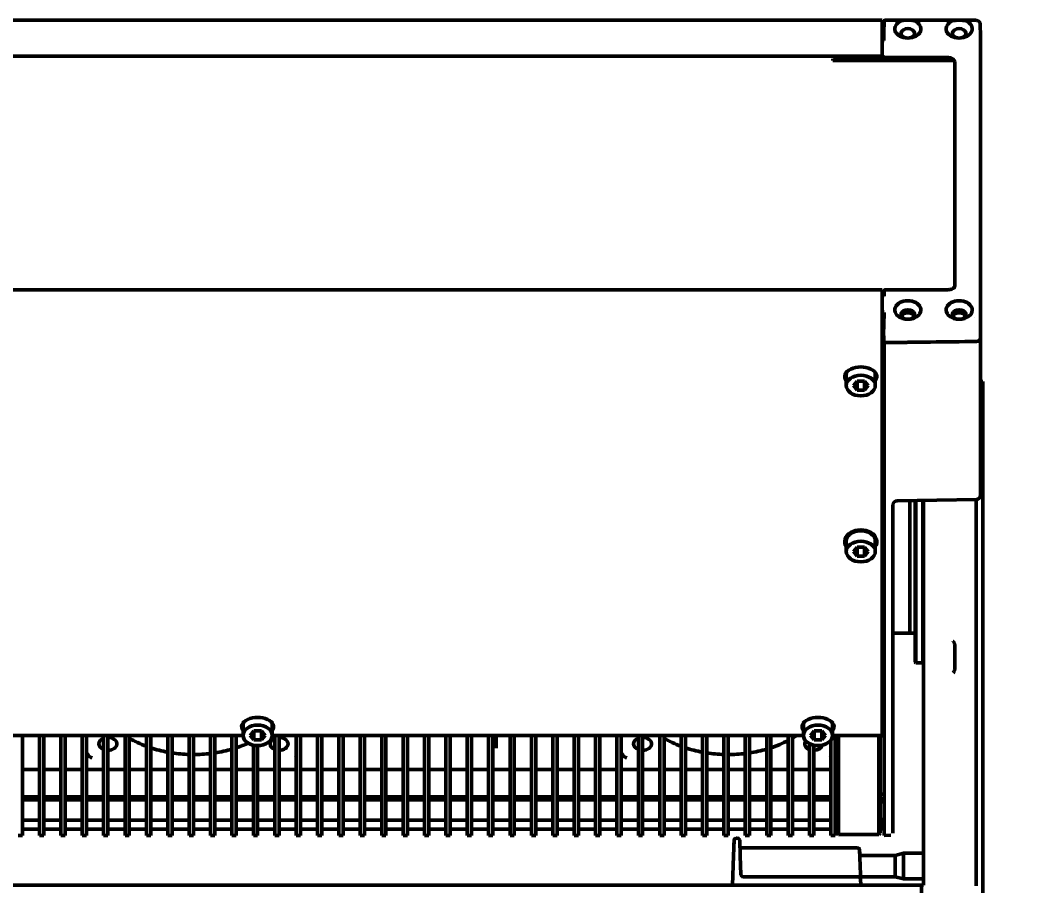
# Model space of a CAD drawing. Header units: millimetres. Extents: x 100 to 5488, y 100 to 4218.
# Drawn here: x 4652.8 to 4889.3, y 2746.3 to 2948.8 of the extents above; entities that cross this region are included whole.
import ezdxf

# ---------------------------------------------------------------- set-up
doc = ezdxf.new("R2010")
doc.units = ezdxf.units.MM
doc.header["$LTSCALE"] = 20
doc.layers.add('Dimension (ANSI)', color=7, linetype='Continuous', lineweight=25)
doc.layers.add('Visible (ANSI)', color=7, linetype='Continuous', lineweight=50)
doc.styles.add('My Text', font='tahoma.ttf')
doc.dimstyles.new('My Dimension - mm [in] (ANSI)', dxfattribs={"dimscale": 20, "dimtxt": 0.7, "dimasz": 2.5, "dimexe": 3.175, "dimexo": 1.6002, "dimgap": 0.8, "dimtad": 0, "dimtoh": 1, "dimrnd": 1e-08, "dimzin": 4, "dimdsep": 46, "dimtxsty": 'My Text', "dimcen": 0.09, "dimdle": 10, "dimclrd": 1, "dimclre": 1, "dimclrt": 1, "dimadec": 1, "dimazin": 1, "dimtfac": 4.354286, "dimtofl": 0, "dimtmove": 0, "dimatfit": 3, "dimfxl": 1, "dimtolj": 1, "dimtzin": 4, "dimlwd": -1, "dimlwe": -1, "dimarcsym": 0})

# ---------------------------------------------------------------- blocks, each defined once
blk = doc.blocks.new('*D19')
at = {"layer": 'Defpoints', "color": 0, "transparency": 16777216}
for p in [(5163.55, 2878.82), (5354.17, 2817.78), (5163.55, 2583.34)]:
    blk.add_point(p, dxfattribs=at)
at = {"layer": 'Dimension (ANSI)', "color": 1, "transparency": 16777216}
for p, q in [((5163.55, 2846.82), (5163.55, 2519.84)), ((5354.17, 2785.77), (5354.17, 2519.84)), ((5163.55, 2583.34), (5066.07, 2583.34)), ((5304.17, 2583.34), (5213.55, 2583.34))]:
    blk.add_line(p, q, dxfattribs=at)
for points in [[(5213.55, 2591.67), (5213.55, 2575.01), (5163.55, 2583.34)], [(5304.17, 2591.67), (5304.17, 2575.01), (5354.17, 2583.34)]]:
    blk.add_solid(points, dxfattribs=at)
at = {"layer": 'Dimension (ANSI)', "color": 1, "transparency": 16777216, "insert": (4958.64, 2592.5), "char_height": 14, "attachment_point": 2, "style": 'My Text'}
blk.add_mtext('\\A1;190.62 mm [7.505 in]', dxfattribs=at)

msp = doc.modelspace()

# ---------------------------------------------------------------- linework, layer by layer
at = {"layer": 'Visible (ANSI)'}
for p, q in [((4854.32, 2948.75), (3902.32, 2948.75)), ((4854.32, 2948.75), (4854.32, 2948.604)), ((4854.32, 2942.149), (4854.32, 2948.604)), ((4854.715, 2945.751), (4854.813, 2948.521)), ((4876.227, 2948.734), (4855.015, 2948.75)), ((4877.223, 2947.897), (4877.223, 2947.897)), ((4877.223, 2947.888), (4877.319, 2944.92)), ((4854.715, 2944.271), (4854.708, 2944)), ((4854.715, 2944.271), (4854.715, 2945.748)), ((4877.32, 2944.907), (4877.32, 2874.337)), ((4877.32, 2944.903), (4877.32, 2874.342)), ((4854.32, 2944), (4854.78, 2944)), ((4854.32, 2942.149), (4854.32, 2941.442)), ((4854.32, 2940.346), (3902.32, 2940.346)), ((4842.82, 2939.757), (4842.82, 2939.392)), ((4842.82, 2939.392), (4843.32, 2939.745)), ((4842.82, 2939.392), (4842.82, 2939.321)), ((4843.32, 2940.099), (4843.32, 2939.745)), ((4843.32, 2939.745), (4849.82, 2939.745)), ((4849.82, 2940.346), (4849.82, 2940.205)), ((4854.861, 2940.205), (4849.82, 2940.205)), ((4849.82, 2940.205), (4849.82, 2939.745)), ((4854.32, 2940.493), (4854.32, 2941.442)), ((4854.32, 2940.493), (4854.32, 2940.346)), ((4869.82, 2939.997), (4854.976, 2939.997)), ((4842.82, 2939.321), (4871.188, 2939.321)), ((4871.276, 2886.455), (4871.276, 2938.967)), ((3902.32, 2885.727), (4854.32, 2885.727)), ((4854.32, 2885.727), (4854.32, 2885.581)), ((4854.32, 2885.581), (4854.32, 2879.126)), ((4854.811, 2885.454), (4854.78, 2884.232)), ((4869.82, 2885.733), (4855.015, 2885.733)), ((4854.783, 2884.343), (4854.32, 2884.343)), ((4854.32, 2880.549), (4854.78, 2880.549)), ((4854.776, 2880.277), (4854.652, 2875.169)), ((4854.776, 2880.277), (4854.776, 2880.372)), ((4854.32, 2879.126), (4854.32, 2878.536)), ((4854.32, 2870.237), (4854.32, 2878.536)), ((4858.939, 2878.534), (4858.939, 2878.534)), ((4858.959, 2879.353), (4858.971, 2879.825)), ((4861.68, 2879.353), (4861.669, 2879.825)), ((4861.701, 2878.533), (4861.701, 2878.533)), ((4870.939, 2878.529), (4870.939, 2878.529)), ((4870.959, 2879.353), (4870.971, 2879.825)), ((4873.68, 2879.353), (4873.669, 2879.825)), ((4873.701, 2878.528), (4873.701, 2878.528)), ((4875.82, 2879.142), (4875.82, 2879.142)), ((4854.32, 2876.604), (4854.687, 2876.604)), ((4854.652, 2875.169), (4854.652, 2872.429)), ((4854.652, 2872.429), (4854.715, 2874.974)), ((4854.715, 2873.497), (4854.715, 2874.974)), ((4876.337, 2873.599), (4854.82, 2873.322)), ((4854.82, 2873.368), (4854.82, 2873.322)), ((4854.82, 2873.322), (4854.82, 2870.212)), ((4877.32, 2870.864), (4877.32, 2874.337)), ((4854.652, 2872.429), (4854.82, 2872.429)), ((4877.32, 2870.864), (4877.32, 2870.34)), ((4854.32, 2870.237), (4854.32, 2869.279)), ((4854.32, 2869.858), (4854.82, 2869.858)), ((4854.32, 2869.504), (4854.82, 2869.504)), ((4854.32, 2842.847), (4854.32, 2869.279)), ((4854.82, 2868.797), (4854.32, 2868.797)), ((4854.82, 2869.255), (4854.82, 2870.212)), ((4854.82, 2869.255), (4854.82, 2842.599)), ((4877.32, 2843.685), (4877.32, 2870.34)), ((4845.92, 2863.307), (4845.92, 2865.782)), ((4848.454, 2864.368), (4847.588, 2863.307)), ((4848.454, 2864.368), (4850.186, 2864.368)), ((4848.454, 2864.368), (4848.454, 2862.246)), ((4851.052, 2863.307), (4850.186, 2864.368)), ((4850.186, 2864.368), (4850.186, 2862.246)), ((4852.72, 2863.307), (4852.72, 2865.782)), ((4877.32, 2864.233), (4877.82, 2864.233)), ((4877.82, 2864.233), (4877.82, 2849.023)), ((4847.588, 2863.307), (4848.454, 2862.246)), ((4850.186, 2862.246), (4848.454, 2862.246)), ((4850.186, 2862.246), (4851.052, 2863.307)), ((4877.82, 2846.614), (4877.82, 2849.023)), ((4877.82, 2846.614), (4877.82, 2824.055)), ((4854.32, 2842.426), (4854.32, 2842.847)), ((4854.32, 2788.541), (4854.32, 2842.426)), ((4854.82, 2842.599), (4854.82, 2842.204)), ((4877.32, 2843.107), (4877.32, 2843.685)), ((4877.32, 2838.262), (4877.32, 2843.107)), ((4854.32, 2841.786), (4854.82, 2841.78)), ((4854.82, 2842.204), (4854.82, 2788.487)), ((4877.32, 2838.262), (4877.32, 2837.692)), ((4856.82, 2788.832), (4856.82, 2835.368)), ((4876.337, 2836.692), (4857.802, 2836.368)), ((4860.82, 2836.421), (4860.82, 2805.376)), ((4862.02, 2832.296), (4862.02, 2836.442)), ((4862.22, 2798.433), (4862.22, 2836.445)), ((4863.82, 2836.473), (4863.82, 2798.433)), ((4864.02, 2824.011), (4864.02, 2836.477)), ((4876.32, 2824.055), (4876.32, 2836.691)), ((4862.02, 2832.296), (4862.02, 2830.57)), ((4862.02, 2798.645), (4862.02, 2830.57)), ((4845.92, 2824.487), (4845.92, 2826.962)), ((4852.72, 2824.487), (4852.72, 2826.962)), ((4848.454, 2825.547), (4847.588, 2824.487)), ((4847.588, 2824.487), (4848.454, 2823.426)), ((4848.454, 2825.547), (4850.186, 2825.547)), ((4848.454, 2825.547), (4848.454, 2823.426)), ((4851.052, 2824.487), (4850.186, 2825.547)), ((4850.186, 2825.547), (4850.186, 2823.426)), ((4850.186, 2823.426), (4851.052, 2824.487)), ((4864.02, 2824.011), (4864.02, 2803.6)), ((4876.32, 2824.055), (4876.32, 2792.555)), ((4877.82, 2792.555), (4877.82, 2824.055)), ((4850.186, 2823.426), (4848.454, 2823.426)), ((4856.82, 2805.376), (4860.82, 2805.376)), ((4862.02, 2805.433), (4860.82, 2805.433)), ((4864.02, 2803.6), (4864.02, 2802.846)), ((4864.02, 2802.846), (4864.02, 2802.349)), ((4864.02, 2801.594), (4864.02, 2802.349)), ((4871.303, 2797.125), (4871.303, 2802.511)), ((4864.02, 2801.594), (4864.02, 2797.536)), ((4862.02, 2798.645), (4862.02, 2798.645)), ((4862.02, 2798.645), (4862.07, 2798.583)), ((4862.07, 2798.583), (4862.22, 2798.433)), ((4863.82, 2798.433), (4862.22, 2798.433)), ((4864.02, 2798.633), (4863.82, 2798.433)), ((4864.02, 2796.913), (4864.02, 2797.536)), ((4854.82, 2795.306), (4854.32, 2795.312)), ((4864.02, 2796.913), (4864.02, 2796.602)), ((4864.02, 2796.602), (4864.02, 2795.979)), ((4864.02, 2795.979), (4864.02, 2792.539)), ((4854.32, 2794.555), (4854.82, 2794.549)), ((4854.82, 2793.805), (4854.32, 2793.805)), ((4854.32, 2793.384), (4854.82, 2793.384)), ((4864.02, 2792.539), (4864.02, 2785.271)), ((4876.32, 2792.555), (4876.32, 2785.299)), ((4877.82, 2785.299), (4877.82, 2792.555)), ((4854.32, 2788.541), (4854.32, 2786.88)), ((4854.82, 2786.851), (4854.82, 2788.487)), ((4856.82, 2788.832), (4856.82, 2787.282)), ((4854.32, 2781.484), (4854.32, 2786.88)), ((4854.82, 2786.737), (4854.32, 2786.737)), ((4854.82, 2786.851), (4854.82, 2759.326)), ((4856.82, 2759.758), (4856.82, 2787.282)), ((4704.92, 2781.495), (4704.92, 2783.97)), ((4711.72, 2781.495), (4711.72, 2783.97)), ((4835.92, 2781.495), (4835.92, 2783.97)), ((4842.72, 2781.495), (4842.72, 2783.97)), ((4854.82, 2785.31), (4854.32, 2785.31)), ((4864.02, 2785.271), (4864.02, 2746.479)), ((4876.32, 2785.299), (4876.32, 2746.503)), ((4877.82, 2746.503), (4877.82, 2785.299)), ((4546.72, 2781.484), (4704.92, 2781.484)), ((4653.32, 2781.484), (4653.32, 2781.217)), ((4653.32, 2759.38), (4653.32, 2781.217)), ((4657.32, 2781.217), (4657.32, 2781.484)), ((4657.32, 2781.217), (4657.32, 2759.38)), ((4658.32, 2781.484), (4658.32, 2781.217)), ((4658.32, 2759.38), (4658.32, 2781.217)), ((4662.32, 2781.217), (4662.32, 2781.484)), ((4662.32, 2781.217), (4662.32, 2759.38)), ((4663.32, 2781.484), (4663.32, 2781.217)), ((4663.32, 2759.38), (4663.32, 2781.217)), ((4667.32, 2781.217), (4667.32, 2781.484)), ((4667.32, 2781.217), (4667.32, 2759.38)), ((4668.32, 2781.484), (4668.32, 2781.217)), ((4668.32, 2759.38), (4668.32, 2781.217)), ((4672.32, 2781.217), (4672.32, 2781.484)), ((4672.32, 2781.217), (4672.32, 2759.38)), ((4673.32, 2781.484), (4673.32, 2781.217)), ((4673.32, 2759.38), (4673.32, 2781.217)), ((4677.32, 2781.217), (4677.32, 2781.484)), ((4677.32, 2781.217), (4677.32, 2759.38)), ((4678.32, 2781.484), (4678.32, 2781.217)), ((4678.32, 2759.38), (4678.32, 2781.217)), ((4682.32, 2781.217), (4682.32, 2781.484)), ((4682.32, 2781.217), (4682.32, 2759.38)), ((4683.32, 2781.484), (4683.32, 2781.217)), ((4683.32, 2759.38), (4683.32, 2781.217)), ((4687.32, 2781.217), (4687.32, 2781.484)), ((4687.32, 2781.217), (4687.32, 2759.38)), ((4688.32, 2781.484), (4688.32, 2781.217)), ((4688.32, 2759.38), (4688.32, 2781.217)), ((4692.32, 2781.217), (4692.32, 2781.484)), ((4692.32, 2781.217), (4692.32, 2759.38)), ((4693.32, 2781.484), (4693.32, 2781.217)), ((4693.32, 2759.38), (4693.32, 2781.217)), ((4697.32, 2781.217), (4697.32, 2781.484)), ((4697.32, 2781.217), (4697.32, 2759.38)), ((4698.32, 2781.484), (4698.32, 2781.217)), ((4698.32, 2759.38), (4698.32, 2781.217)), ((4702.32, 2781.217), (4702.32, 2781.484)), ((4702.32, 2781.217), (4702.32, 2759.38)), ((4703.32, 2781.484), (4703.32, 2781.217)), ((4703.32, 2759.38), (4703.32, 2781.217)), ((4707.454, 2782.555), (4706.588, 2781.495)), ((4706.588, 2781.495), (4707.454, 2780.434)), ((4707.454, 2782.555), (4709.186, 2782.555)), ((4707.454, 2782.555), (4707.454, 2780.434)), ((4710.052, 2781.495), (4709.186, 2782.555)), ((4709.186, 2782.555), (4709.186, 2780.434)), ((4709.186, 2780.434), (4710.052, 2781.495)), ((4711.72, 2781.484), (4835.92, 2781.484)), ((4712.32, 2781.217), (4712.32, 2781.484)), ((4712.32, 2781.217), (4712.32, 2759.38)), ((4713.32, 2781.484), (4713.32, 2781.217)), ((4713.32, 2759.38), (4713.32, 2781.217)), ((4717.32, 2781.217), (4717.32, 2781.484)), ((4717.32, 2781.217), (4717.32, 2759.38)), ((4718.32, 2781.484), (4718.32, 2781.217)), ((4718.32, 2759.38), (4718.32, 2781.217)), ((4722.32, 2781.217), (4722.32, 2781.484)), ((4722.32, 2781.217), (4722.32, 2759.38)), ((4723.32, 2781.484), (4723.32, 2781.217)), ((4723.32, 2759.38), (4723.32, 2781.217)), ((4727.32, 2781.217), (4727.32, 2781.484)), ((4727.32, 2781.217), (4727.32, 2759.38)), ((4728.32, 2781.484), (4728.32, 2781.217)), ((4728.32, 2759.38), (4728.32, 2781.217)), ((4732.32, 2781.217), (4732.32, 2781.484)), ((4732.32, 2781.217), (4732.32, 2759.38)), ((4733.32, 2781.484), (4733.32, 2781.217)), ((4733.32, 2759.38), (4733.32, 2781.217)), ((4737.32, 2781.217), (4737.32, 2781.484)), ((4737.32, 2781.217), (4737.32, 2759.38)), ((4738.32, 2781.484), (4738.32, 2781.217)), ((4738.32, 2759.38), (4738.32, 2781.217)), ((4742.32, 2781.217), (4742.32, 2781.484)), ((4742.32, 2781.217), (4742.32, 2759.38)), ((4743.32, 2781.484), (4743.32, 2781.217)), ((4743.32, 2759.38), (4743.32, 2781.217)), ((4747.32, 2781.217), (4747.32, 2781.484)), ((4747.32, 2781.217), (4747.32, 2759.38)), ((4748.32, 2781.484), (4748.32, 2781.217)), ((4748.32, 2759.38), (4748.32, 2781.217)), ((4752.32, 2781.217), (4752.32, 2781.484)), ((4752.32, 2781.217), (4752.32, 2759.38)), ((4753.32, 2781.484), (4753.32, 2781.217)), ((4753.32, 2759.38), (4753.32, 2781.217)), ((4757.32, 2781.217), (4757.32, 2781.484)), ((4757.32, 2781.217), (4757.32, 2759.38)), ((4758.32, 2781.484), (4758.32, 2781.217)), ((4758.32, 2759.38), (4758.32, 2781.217)), ((4762.32, 2781.217), (4762.32, 2781.484)), ((4762.32, 2781.217), (4762.32, 2759.38)), ((4763.32, 2781.484), (4763.32, 2781.217)), ((4763.32, 2759.38), (4763.32, 2781.217)), ((4764.07, 2781.484), (4764.07, 2778.493)), ((4767.32, 2781.217), (4767.32, 2781.484)), ((4767.32, 2781.217), (4767.32, 2759.38)), ((4768.32, 2781.484), (4768.32, 2781.217)), ((4768.32, 2759.38), (4768.32, 2781.217)), ((4772.32, 2781.217), (4772.32, 2781.484)), ((4772.32, 2781.217), (4772.32, 2759.38)), ((4773.32, 2781.484), (4773.32, 2781.217)), ((4773.32, 2759.38), (4773.32, 2781.217)), ((4777.32, 2781.217), (4777.32, 2781.484)), ((4777.32, 2781.217), (4777.32, 2759.38)), ((4778.32, 2781.484), (4778.32, 2781.217)), ((4778.32, 2759.38), (4778.32, 2781.217)), ((4782.32, 2781.217), (4782.32, 2781.484)), ((4782.32, 2781.217), (4782.32, 2759.38)), ((4783.32, 2781.484), (4783.32, 2781.217)), ((4783.32, 2759.38), (4783.32, 2781.217)), ((4787.32, 2781.217), (4787.32, 2781.484)), ((4787.32, 2781.217), (4787.32, 2759.38)), ((4788.32, 2781.484), (4788.32, 2781.217)), ((4788.32, 2759.38), (4788.32, 2781.217)), ((4792.32, 2781.217), (4792.32, 2781.484)), ((4792.32, 2781.217), (4792.32, 2759.38)), ((4793.32, 2781.484), (4793.32, 2781.217)), ((4793.32, 2759.38), (4793.32, 2781.217)), ((4797.32, 2781.217), (4797.32, 2781.484)), ((4797.32, 2781.217), (4797.32, 2759.38)), ((4798.32, 2781.484), (4798.32, 2781.217)), ((4798.32, 2759.38), (4798.32, 2781.217)), ((4802.32, 2781.217), (4802.32, 2781.484)), ((4802.32, 2781.217), (4802.32, 2759.38)), ((4803.32, 2781.484), (4803.32, 2781.217)), ((4803.32, 2759.38), (4803.32, 2781.217)), ((4807.32, 2781.217), (4807.32, 2781.484)), ((4807.32, 2781.217), (4807.32, 2759.38)), ((4808.32, 2781.484), (4808.32, 2781.217)), ((4808.32, 2759.38), (4808.32, 2781.217)), ((4812.32, 2781.217), (4812.32, 2781.484)), ((4812.32, 2781.217), (4812.32, 2759.38)), ((4813.32, 2781.484), (4813.32, 2781.217)), ((4813.32, 2759.38), (4813.32, 2781.217)), ((4817.32, 2781.217), (4817.32, 2781.484)), ((4817.32, 2781.217), (4817.32, 2759.38)), ((4818.32, 2781.484), (4818.32, 2781.217)), ((4818.32, 2759.38), (4818.32, 2781.217)), ((4822.32, 2781.217), (4822.32, 2781.484)), ((4822.32, 2781.217), (4822.32, 2759.38)), ((4823.32, 2781.484), (4823.32, 2781.217)), ((4823.32, 2759.38), (4823.32, 2781.217)), ((4827.32, 2781.217), (4827.32, 2781.484)), ((4827.32, 2781.217), (4827.32, 2759.38)), ((4828.32, 2781.484), (4828.32, 2781.217)), ((4828.32, 2759.38), (4828.32, 2781.217)), ((4832.32, 2781.217), (4832.32, 2781.484)), ((4832.32, 2781.217), (4832.32, 2759.38)), ((4833.32, 2781.484), (4833.32, 2781.217)), ((4833.32, 2759.38), (4833.32, 2781.217)), ((4838.454, 2782.555), (4837.588, 2781.495)), ((4837.588, 2781.495), (4838.454, 2780.434)), ((4838.454, 2782.555), (4840.186, 2782.555)), ((4838.454, 2782.555), (4838.454, 2780.434)), ((4841.052, 2781.495), (4840.186, 2782.555)), ((4840.186, 2782.555), (4840.186, 2780.434)), ((4840.186, 2780.434), (4841.052, 2781.495)), ((4842.72, 2781.484), (4854.32, 2781.484)), ((4843.32, 2781.484), (4843.32, 2781.217)), ((4843.32, 2759.38), (4843.32, 2781.217)), ((4843.82, 2781.484), (4843.82, 2772.859)), ((4844.12, 2781.484), (4844.12, 2772.647)), ((4853.52, 2772.647), (4853.52, 2781.484)), ((4853.82, 2772.859), (4853.82, 2781.484)), ((4854.32, 2781.409), (4854.32, 2781.484)), ((4854.82, 2781.409), (4854.32, 2781.409)), ((4707.32, 2779.197), (4707.32, 2759.38)), ((4709.186, 2780.434), (4707.454, 2780.434)), ((4708.32, 2759.38), (4708.32, 2779.091)), ((4837.32, 2779.55), (4837.32, 2759.38)), ((4838.32, 2759.38), (4838.32, 2779.197)), ((4840.186, 2780.434), (4838.454, 2780.434)), ((4842.32, 2780.363), (4842.32, 2759.38)), ((4657.32, 2773.504), (4653.32, 2773.504)), ((4662.32, 2773.504), (4658.32, 2773.504)), ((4667.32, 2773.504), (4663.32, 2773.504)), ((4672.32, 2773.504), (4668.32, 2773.504)), ((4677.32, 2773.504), (4673.32, 2773.504)), ((4682.32, 2773.504), (4678.32, 2773.504)), ((4687.32, 2773.504), (4683.32, 2773.504)), ((4692.32, 2773.504), (4688.32, 2773.504)), ((4697.32, 2773.504), (4693.32, 2773.504)), ((4702.32, 2773.504), (4698.32, 2773.504)), ((4707.32, 2773.504), (4703.32, 2773.504)), ((4712.32, 2773.504), (4708.32, 2773.504)), ((4717.32, 2773.504), (4713.32, 2773.504)), ((4722.32, 2773.504), (4718.32, 2773.504)), ((4727.32, 2773.504), (4723.32, 2773.504)), ((4732.32, 2773.504), (4728.32, 2773.504)), ((4737.32, 2773.504), (4733.32, 2773.504)), ((4742.32, 2773.504), (4738.32, 2773.504)), ((4747.32, 2773.504), (4743.32, 2773.504)), ((4752.32, 2773.504), (4748.32, 2773.504)), ((4757.32, 2773.504), (4753.32, 2773.504)), ((4762.32, 2773.504), (4758.32, 2773.504)), ((4767.32, 2773.504), (4763.32, 2773.504)), ((4772.32, 2773.504), (4768.32, 2773.504)), ((4777.32, 2773.504), (4773.32, 2773.504)), ((4782.32, 2773.504), (4778.32, 2773.504)), ((4787.32, 2773.504), (4783.32, 2773.504)), ((4792.32, 2773.504), (4788.32, 2773.504)), ((4797.32, 2773.504), (4793.32, 2773.504)), ((4802.32, 2773.504), (4798.32, 2773.504)), ((4807.32, 2773.504), (4803.32, 2773.504)), ((4812.32, 2773.504), (4808.32, 2773.504)), ((4817.32, 2773.504), (4813.32, 2773.504)), ((4822.32, 2773.504), (4818.32, 2773.504)), ((4827.32, 2773.504), (4823.32, 2773.504)), ((4832.32, 2773.504), (4828.32, 2773.504)), ((4837.32, 2773.504), (4833.32, 2773.504)), ((4842.32, 2773.504), (4838.32, 2773.504)), ((4843.82, 2772.332), (4843.82, 2772.859)), ((4843.82, 2772.332), (4843.82, 2759.815)), ((4844.12, 2772.087), (4844.12, 2772.647)), ((4844.12, 2772.087), (4844.12, 2759.569)), ((4853.52, 2772.647), (4853.52, 2772.087)), ((4853.52, 2759.569), (4853.52, 2772.087)), ((4853.82, 2772.859), (4853.82, 2772.332)), ((4853.82, 2759.815), (4853.82, 2772.332)), ((4653.32, 2767.14), (4657.32, 2767.14)), ((4658.32, 2767.14), (4662.32, 2767.14)), ((4663.32, 2767.14), (4667.32, 2767.14)), ((4668.32, 2767.14), (4672.32, 2767.14)), ((4673.32, 2767.14), (4677.32, 2767.14)), ((4678.32, 2767.14), (4682.32, 2767.14)), ((4683.32, 2767.14), (4687.32, 2767.14)), ((4688.32, 2767.14), (4692.32, 2767.14)), ((4693.32, 2767.14), (4697.32, 2767.14)), ((4698.32, 2767.14), (4702.32, 2767.14)), ((4703.32, 2767.14), (4707.32, 2767.14)), ((4708.32, 2767.14), (4712.32, 2767.14)), ((4713.32, 2767.14), (4717.32, 2767.14)), ((4718.32, 2767.14), (4722.32, 2767.14)), ((4723.32, 2767.14), (4727.32, 2767.14)), ((4728.32, 2767.14), (4732.32, 2767.14)), ((4733.32, 2767.14), (4737.32, 2767.14)), ((4738.32, 2767.14), (4742.32, 2767.14)), ((4743.32, 2767.14), (4747.32, 2767.14)), ((4748.32, 2767.14), (4752.32, 2767.14)), ((4753.32, 2767.14), (4757.32, 2767.14)), ((4758.32, 2767.14), (4762.32, 2767.14)), ((4763.32, 2767.14), (4767.32, 2767.14)), ((4768.32, 2767.14), (4772.32, 2767.14)), ((4773.32, 2767.14), (4777.32, 2767.14)), ((4778.32, 2767.14), (4782.32, 2767.14)), ((4783.32, 2767.14), (4787.32, 2767.14)), ((4788.32, 2767.14), (4792.32, 2767.14)), ((4793.32, 2767.14), (4797.32, 2767.14)), ((4798.32, 2767.14), (4802.32, 2767.14)), ((4803.32, 2767.14), (4807.32, 2767.14)), ((4808.32, 2767.14), (4812.32, 2767.14)), ((4813.32, 2767.14), (4817.32, 2767.14)), ((4818.32, 2767.14), (4822.32, 2767.14)), ((4823.32, 2767.14), (4827.32, 2767.14)), ((4828.32, 2767.14), (4832.32, 2767.14)), ((4833.32, 2767.14), (4837.32, 2767.14)), ((4838.32, 2767.14), (4842.32, 2767.14)), ((4854.82, 2767.75), (4853.82, 2767.75)), ((4653.32, 2766.433), (4657.32, 2766.433)), ((4658.32, 2766.433), (4662.32, 2766.433)), ((4663.32, 2766.433), (4667.32, 2766.433)), ((4668.32, 2766.433), (4672.32, 2766.433)), ((4673.32, 2766.433), (4677.32, 2766.433)), ((4678.32, 2766.433), (4682.32, 2766.433)), ((4683.32, 2766.433), (4687.32, 2766.433)), ((4688.32, 2766.433), (4692.32, 2766.433)), ((4693.32, 2766.433), (4697.32, 2766.433)), ((4698.32, 2766.433), (4702.32, 2766.433)), ((4703.32, 2766.433), (4707.32, 2766.433)), ((4708.32, 2766.433), (4712.32, 2766.433)), ((4713.32, 2766.433), (4717.32, 2766.433)), ((4718.32, 2766.433), (4722.32, 2766.433)), ((4723.32, 2766.433), (4727.32, 2766.433)), ((4728.32, 2766.433), (4732.32, 2766.433)), ((4733.32, 2766.433), (4737.32, 2766.433)), ((4738.32, 2766.433), (4742.32, 2766.433)), ((4743.32, 2766.433), (4747.32, 2766.433)), ((4748.32, 2766.433), (4752.32, 2766.433)), ((4753.32, 2766.433), (4757.32, 2766.433)), ((4758.32, 2766.433), (4762.32, 2766.433)), ((4763.32, 2766.433), (4767.32, 2766.433)), ((4768.32, 2766.433), (4772.32, 2766.433)), ((4773.32, 2766.433), (4777.32, 2766.433)), ((4778.32, 2766.433), (4782.32, 2766.433)), ((4783.32, 2766.433), (4787.32, 2766.433)), ((4788.32, 2766.433), (4792.32, 2766.433)), ((4793.32, 2766.433), (4797.32, 2766.433)), ((4798.32, 2766.433), (4802.32, 2766.433)), ((4803.32, 2766.433), (4807.32, 2766.433)), ((4808.32, 2766.433), (4812.32, 2766.433)), ((4813.32, 2766.433), (4817.32, 2766.433)), ((4818.32, 2766.433), (4822.32, 2766.433)), ((4823.32, 2766.433), (4827.32, 2766.433)), ((4828.32, 2766.433), (4832.32, 2766.433)), ((4833.32, 2766.433), (4837.32, 2766.433)), ((4838.32, 2766.433), (4842.32, 2766.433)), ((4853.82, 2766.674), (4854.82, 2766.674)), ((4853.82, 2765.982), (4854.82, 2765.982)), ((4854.32, 2765.982), (4854.32, 2766.674)), ((4657.32, 2761.636), (4653.32, 2761.636)), ((4662.32, 2761.636), (4658.32, 2761.636)), ((4667.32, 2761.636), (4663.32, 2761.636)), ((4672.32, 2761.636), (4668.32, 2761.636)), ((4677.32, 2761.636), (4673.32, 2761.636)), ((4682.32, 2761.636), (4678.32, 2761.636)), ((4687.32, 2761.636), (4683.32, 2761.636)), ((4692.32, 2761.636), (4688.32, 2761.636)), ((4697.32, 2761.636), (4693.32, 2761.636)), ((4702.32, 2761.636), (4698.32, 2761.636)), ((4707.32, 2761.636), (4703.32, 2761.636)), ((4712.32, 2761.636), (4708.32, 2761.636)), ((4717.32, 2761.636), (4713.32, 2761.636)), ((4722.32, 2761.636), (4718.32, 2761.636)), ((4727.32, 2761.636), (4723.32, 2761.636)), ((4732.32, 2761.636), (4728.32, 2761.636)), ((4737.32, 2761.636), (4733.32, 2761.636)), ((4742.32, 2761.636), (4738.32, 2761.636)), ((4747.32, 2761.636), (4743.32, 2761.636)), ((4752.32, 2761.636), (4748.32, 2761.636)), ((4757.32, 2761.636), (4753.32, 2761.636)), ((4762.32, 2761.636), (4758.32, 2761.636)), ((4767.32, 2761.636), (4763.32, 2761.636)), ((4772.32, 2761.636), (4768.32, 2761.636)), ((4777.32, 2761.636), (4773.32, 2761.636)), ((4782.32, 2761.636), (4778.32, 2761.636)), ((4787.32, 2761.636), (4783.32, 2761.636)), ((4792.32, 2761.636), (4788.32, 2761.636)), ((4797.32, 2761.636), (4793.32, 2761.636)), ((4802.32, 2761.636), (4798.32, 2761.636)), ((4807.32, 2761.636), (4803.32, 2761.636)), ((4812.32, 2761.636), (4808.32, 2761.636)), ((4817.32, 2761.636), (4813.32, 2761.636)), ((4822.32, 2761.636), (4818.32, 2761.636)), ((4827.32, 2761.636), (4823.32, 2761.636)), ((4832.32, 2761.636), (4828.32, 2761.636)), ((4837.32, 2761.636), (4833.32, 2761.636)), ((4842.32, 2761.636), (4838.32, 2761.636)), ((4843.82, 2761.636), (4843.32, 2761.636)), ((4843.82, 2758.603), (4843.82, 2759.815)), ((4853.82, 2761.855), (4854.82, 2761.855)), ((4854.02, 2761.636), (4853.82, 2761.636)), ((4853.82, 2759.815), (4853.82, 2758.603)), ((4854.32, 2761.799), (4854.32, 2761.855)), ((4854.32, 2761.799), (4854.32, 2760.751)), ((4854.32, 2760.751), (4854.32, 2759.703)), ((4856.82, 2759.758), (4856.82, 2758.636)), ((4652.32, 2758.114), (4653.32, 2758.114)), ((4653.32, 2759.539), (4657.32, 2759.539)), ((4653.32, 2759.38), (4653.32, 2758.114)), ((4657.32, 2758.114), (4657.32, 2759.38)), ((4657.32, 2758.114), (4658.32, 2758.114)), ((4658.32, 2759.539), (4662.32, 2759.539)), ((4658.32, 2759.38), (4658.32, 2758.114)), ((4662.32, 2758.114), (4662.32, 2759.38)), ((4662.32, 2758.114), (4663.32, 2758.114)), ((4663.32, 2759.539), (4667.32, 2759.539)), ((4663.32, 2759.38), (4663.32, 2758.114)), ((4667.32, 2758.114), (4667.32, 2759.38)), ((4667.32, 2758.114), (4668.32, 2758.114)), ((4668.32, 2759.539), (4672.32, 2759.539)), ((4668.32, 2759.38), (4668.32, 2758.114)), ((4672.32, 2758.114), (4672.32, 2759.38)), ((4672.32, 2758.114), (4673.32, 2758.114)), ((4673.32, 2759.539), (4677.32, 2759.539)), ((4673.32, 2759.38), (4673.32, 2758.114)), ((4677.32, 2758.114), (4677.32, 2759.38)), ((4677.32, 2758.114), (4678.32, 2758.114)), ((4678.32, 2759.539), (4682.32, 2759.539)), ((4678.32, 2759.38), (4678.32, 2758.114)), ((4682.32, 2758.114), (4682.32, 2759.38)), ((4682.32, 2758.114), (4683.32, 2758.114)), ((4683.32, 2759.539), (4687.32, 2759.539)), ((4683.32, 2759.38), (4683.32, 2758.114)), ((4687.32, 2758.114), (4687.32, 2759.38)), ((4687.32, 2758.114), (4688.32, 2758.114)), ((4688.32, 2759.539), (4692.32, 2759.539)), ((4688.32, 2759.38), (4688.32, 2758.114)), ((4692.32, 2758.114), (4692.32, 2759.38)), ((4692.32, 2758.114), (4693.32, 2758.114)), ((4693.32, 2759.539), (4697.32, 2759.539)), ((4693.32, 2759.38), (4693.32, 2758.114)), ((4697.32, 2758.114), (4697.32, 2759.38)), ((4697.32, 2758.114), (4698.32, 2758.114)), ((4698.32, 2759.539), (4702.32, 2759.539)), ((4698.32, 2759.38), (4698.32, 2758.114)), ((4702.32, 2758.114), (4702.32, 2759.38)), ((4702.32, 2758.114), (4703.32, 2758.114)), ((4703.32, 2759.539), (4707.32, 2759.539)), ((4703.32, 2759.38), (4703.32, 2758.114)), ((4707.32, 2758.114), (4707.32, 2759.38)), ((4707.32, 2758.114), (4708.32, 2758.114)), ((4708.32, 2759.539), (4712.32, 2759.539)), ((4708.32, 2759.38), (4708.32, 2758.114)), ((4712.32, 2758.114), (4712.32, 2759.38)), ((4712.32, 2758.114), (4713.32, 2758.114)), ((4713.32, 2759.539), (4717.32, 2759.539)), ((4713.32, 2759.38), (4713.32, 2758.114)), ((4717.32, 2758.114), (4717.32, 2759.38)), ((4717.32, 2758.114), (4718.32, 2758.114)), ((4718.32, 2759.539), (4722.32, 2759.539)), ((4718.32, 2759.38), (4718.32, 2758.114)), ((4722.32, 2758.114), (4722.32, 2759.38)), ((4722.32, 2758.114), (4723.32, 2758.114)), ((4723.32, 2759.539), (4727.32, 2759.539)), ((4723.32, 2759.38), (4723.32, 2758.114)), ((4727.32, 2758.114), (4727.32, 2759.38)), ((4727.32, 2758.114), (4728.32, 2758.114)), ((4728.32, 2759.539), (4732.32, 2759.539)), ((4728.32, 2759.38), (4728.32, 2758.114)), ((4732.32, 2758.114), (4732.32, 2759.38)), ((4732.32, 2758.114), (4733.32, 2758.114)), ((4733.32, 2759.539), (4737.32, 2759.539)), ((4733.32, 2759.38), (4733.32, 2758.114)), ((4737.32, 2758.114), (4737.32, 2759.38)), ((4737.32, 2758.114), (4738.32, 2758.114)), ((4738.32, 2759.539), (4742.32, 2759.539)), ((4738.32, 2759.38), (4738.32, 2758.114)), ((4742.32, 2758.114), (4742.32, 2759.38)), ((4742.32, 2758.114), (4743.32, 2758.114)), ((4743.32, 2759.539), (4747.32, 2759.539)), ((4743.32, 2759.38), (4743.32, 2758.114)), ((4747.32, 2758.114), (4747.32, 2759.38)), ((4747.32, 2758.114), (4748.32, 2758.114)), ((4748.32, 2759.539), (4752.32, 2759.539)), ((4748.32, 2759.38), (4748.32, 2758.114)), ((4752.32, 2758.114), (4752.32, 2759.38)), ((4752.32, 2758.114), (4753.32, 2758.114)), ((4753.32, 2759.539), (4757.32, 2759.539)), ((4753.32, 2759.38), (4753.32, 2758.114)), ((4757.32, 2758.114), (4757.32, 2759.38)), ((4757.32, 2758.114), (4758.32, 2758.114)), ((4758.32, 2759.539), (4762.32, 2759.539)), ((4758.32, 2759.38), (4758.32, 2758.114)), ((4762.32, 2758.114), (4762.32, 2759.38)), ((4762.32, 2758.114), (4763.32, 2758.114)), ((4763.32, 2759.539), (4767.32, 2759.539)), ((4763.32, 2759.38), (4763.32, 2758.114)), ((4767.32, 2758.114), (4767.32, 2759.38)), ((4767.32, 2758.114), (4768.32, 2758.114)), ((4768.32, 2759.539), (4772.32, 2759.539)), ((4768.32, 2759.38), (4768.32, 2758.114)), ((4772.32, 2758.114), (4772.32, 2759.38)), ((4772.32, 2758.114), (4773.32, 2758.114)), ((4773.32, 2759.539), (4777.32, 2759.539)), ((4773.32, 2759.38), (4773.32, 2758.114)), ((4777.32, 2758.114), (4777.32, 2759.38)), ((4777.32, 2758.114), (4778.32, 2758.114)), ((4778.32, 2759.539), (4782.32, 2759.539)), ((4778.32, 2759.38), (4778.32, 2758.114)), ((4782.32, 2758.114), (4782.32, 2759.38)), ((4782.32, 2758.114), (4783.32, 2758.114)), ((4783.32, 2759.539), (4787.32, 2759.539)), ((4783.32, 2759.38), (4783.32, 2758.114)), ((4787.32, 2758.114), (4787.32, 2759.38)), ((4787.32, 2758.114), (4788.32, 2758.114)), ((4788.32, 2759.539), (4792.32, 2759.539)), ((4788.32, 2759.38), (4788.32, 2758.114)), ((4792.32, 2758.114), (4792.32, 2759.38)), ((4792.32, 2758.114), (4793.32, 2758.114)), ((4793.32, 2759.539), (4797.32, 2759.539)), ((4793.32, 2759.38), (4793.32, 2758.114)), ((4797.32, 2758.114), (4797.32, 2759.38)), ((4797.32, 2758.114), (4798.32, 2758.114)), ((4798.32, 2759.539), (4802.32, 2759.539)), ((4798.32, 2759.38), (4798.32, 2758.114)), ((4802.32, 2758.114), (4802.32, 2759.38)), ((4802.32, 2758.114), (4803.32, 2758.114)), ((4803.32, 2759.539), (4807.32, 2759.539)), ((4803.32, 2759.38), (4803.32, 2758.114)), ((4807.32, 2758.114), (4807.32, 2759.38)), ((4807.32, 2758.114), (4808.32, 2758.114)), ((4808.32, 2759.539), (4812.32, 2759.539)), ((4808.32, 2759.38), (4808.32, 2758.114)), ((4812.32, 2758.114), (4812.32, 2759.38)), ((4812.32, 2758.114), (4813.32, 2758.114)), ((4813.32, 2759.539), (4817.32, 2759.539)), ((4813.32, 2759.38), (4813.32, 2758.114)), ((4817.32, 2758.114), (4817.32, 2759.38)), ((4817.32, 2758.114), (4818.32, 2758.114)), ((4818.32, 2759.539), (4822.32, 2759.539)), ((4818.32, 2759.38), (4818.32, 2758.114)), ((4820.523, 2757.433), (4820.187, 2757.433)), ((4822.32, 2758.114), (4822.32, 2759.38)), ((4822.32, 2758.114), (4823.32, 2758.114)), ((4823.32, 2759.539), (4827.32, 2759.539)), ((4823.32, 2759.38), (4823.32, 2758.114)), ((4827.32, 2758.114), (4827.32, 2759.38)), ((4827.32, 2758.114), (4828.32, 2758.114)), ((4828.32, 2759.539), (4832.32, 2759.539)), ((4828.32, 2759.38), (4828.32, 2758.114)), ((4832.32, 2758.114), (4832.32, 2759.38)), ((4832.32, 2758.114), (4833.32, 2758.114)), ((4833.32, 2759.539), (4837.32, 2759.539)), ((4833.32, 2759.38), (4833.32, 2758.114)), ((4837.32, 2758.114), (4837.32, 2759.38)), ((4837.32, 2758.114), (4838.32, 2758.114)), ((4838.32, 2759.539), (4842.32, 2759.539)), ((4838.32, 2759.38), (4838.32, 2758.114)), ((4842.32, 2758.114), (4842.32, 2759.38)), ((4842.32, 2758.114), (4843.32, 2758.114)), ((4843.32, 2759.539), (4843.82, 2759.539)), ((4843.32, 2759.38), (4843.32, 2758.114)), ((4843.82, 2758.603), (4844.12, 2758.303)), ((4844.12, 2758.303), (4844.12, 2759.569)), ((4853.52, 2758.303), (4844.12, 2758.303)), ((4853.52, 2759.569), (4853.52, 2758.303)), ((4853.82, 2758.603), (4853.52, 2758.303)), ((4853.82, 2759.539), (4854.02, 2759.539)), ((4854.82, 2758.112), (4854.82, 2759.326)), ((4854.82, 2758.104), (4856.329, 2758.132)), ((4854.82, 2758.112), (4854.82, 2758.104)), ((4819.561, 2753.332), (4819.687, 2756.951)), ((4819.646, 2755.787), (4819.687, 2756.951)), ((4819.646, 2755.787), (4819.646, 2755.787)), ((4819.646, 2755.787), (4819.646, 2755.787)), ((4821.022, 2756.951), (4821.063, 2755.787)), ((4821.022, 2756.951), (4821.149, 2753.332)), ((4821.084, 2755.183), (4821.063, 2755.787)), ((4821.567, 2755.183), (4821.567, 2755.183)), ((4821.567, 2755.183), (4848.531, 2755.183)), ((4821.567, 2755.183), (4821.567, 2755.183)), ((4819.561, 2753.332), (4819.32, 2746.433)), ((4821.101, 2754.701), (4821.101, 2754.701)), ((4821.149, 2753.332), (4821.303, 2748.916)), ((4849.031, 2754.701), (4849.061, 2753.843)), ((4849.031, 2754.701), (4849.157, 2751.082)), ((4849.075, 2753.433), (4857.32, 2753.433)), ((4857.32, 2753.433), (4859.32, 2753.933)), ((4857.32, 2753.433), (4857.32, 2748.433)), ((4859.32, 2747.933), (4859.32, 2753.933)), ((4859.32, 2753.933), (4864.02, 2753.933)), ((4849.233, 2748.916), (4849.157, 2751.082)), ((4821.803, 2748.433), (4846.268, 2748.433)), ((4846.268, 2748.433), (4846.269, 2748.433)), ((4848.767, 2748.433), (4846.269, 2748.433)), ((4849.25, 2748.433), (4857.32, 2748.433)), ((4849.267, 2747.951), (4849.32, 2746.433)), ((4857.32, 2748.433), (4859.32, 2747.933)), ((4859.32, 2747.933), (4864.02, 2747.933)), ((4540.524, 2746.433), (4819.419, 2746.433)), ((4819.819, 2746.433), (4819.419, 2746.433)), ((4846.322, 2746.433), (4819.819, 2746.433)), ((4847.399, 2746.433), (4846.322, 2746.433)), ((4847.399, 2746.433), (4863.82, 2746.433)), ((4863.52, 2746.381), (4863.52, 2739.444)), ((4876.32, 2746.472), (4876.32, 2746.503)), ((4876.32, 2746.421), (4876.32, 2746.472)), ((4877.82, 2746.503), (4877.82, 2746.353)), ((4877.82, 2676.733), (4877.82, 2746.353))]:
    msp.add_line(p, q, dxfattribs=at)
for centre, radius, start, end in [((4876.32, 2837.692), 1, 271, 0), ((4857.82, 2835.368), 1, 91, 173.88688), ((4820.187, 2756.933), 0.5, 89.99935, 178.00003), ((4820.523, 2756.933), 0.5, 1.99993, 90.00019), ((4848.531, 2754.683), 0.5, 1.99999, 89.99994), ((4820.108, 2754.683), 0.5, 177.59885, 177.99927), ((4848.767, 2747.933), 0.5, 2.00485, 90.00103)]:
    msp.add_arc(centre, radius, start, end, dxfattribs=at)
for centre, major_axis, ratio, start_param, end_param in [((4860.32, 2946.746), (-3.056, 0), 0.7071068, 5.2505504, 10.452737), ((4860.32, 2945.685), (1.583, 0), 0.7071068, 4.9721891, 10.7357742), ((4872.32, 2946.746), (-3.056, 0), 0.7071068, 5.2583555, 10.4459289), ((4872.32, 2945.685), (1.583, 0), 0.7071068, 4.9721891, 10.7357742), ((4876.226, 2948.234), (0, 0.5), 0.0007783, 0, 0.000197), ((4854.915, 2945.747), (-0.2, 0.002), 0.7379801, 6.263178, 6.2891778), ((4876.32, 2944.907), (-1, 0), 0.7382412, 3.1415927, 3.1873549), ((4876.32, 2944.9), (-1, -0.006), 0.7264402, 3.1411597, 3.1605819), ((4854.976, 2940.139), (0.2, 0), 0.7071067, 4.0386029, 4.7117798), ((4869.82, 2938.967), (1.456, 0), 0.7071068, 0, 1.5707963), ((4860.32, 2880.985), (3.056, 0), 0.7071068, 5.2540868, 10.457482), ((4872.32, 2880.985), (3.056, 0), 0.7071068, 5.2617323, 10.4497752), ((4860.32, 2879.924), (1.583, 0), 0.7071068, 4.9677605, 10.7401862), ((4860.32, 2879.217), (1.6, 0), 0.7071068, 0.4963174, 2.6452753), ((4872.32, 2879.924), (1.583, 0), 0.7071068, 4.9675093, 10.7404371), ((4872.32, 2879.217), (1.6, 0), 0.7071068, 0.4963174, 2.6452753), ((4854.915, 2873.498), (-0.2, -0.002), 0.7379801, 6.2771928, 7.8580187), ((4876.32, 2874.337), (1, 0), 0.7382412, 4.7298423, 6.2831853), ((4876.32, 2874.345), (-1, 0.006), 0.7264402, 1.5965165, 3.1463107), ((4849.32, 2865.374), (3.75, 0), 0.6138973, 5.847703, 9.8602603), ((4849.32, 2865.782), (-3.4, 0), 0.7071068, 5.9564763, 6.2831853), ((4849.32, 2865.782), (3.4, 0), 0.7071068, 0, 0.326709), ((4849.32, 2865.782), (-3.75, 0), 0.7071068, 0.0824942, 0.4354824), ((4849.32, 2865.782), (3.75, 0), 0.7071068, 5.847703, 6.2006911), ((4859.496, 2835.414), (-2.676, -0.071), 0.6083092, 6.2018185, 6.267179), ((4849.32, 2826.711), (-3.75, 0), 0.7594262, 2.7061103, 6.7186677), ((4849.32, 2826.962), (3.4, 0), 0.7071068, 0, 3.1415927), ((4849.32, 2826.962), (-3.75, 0), 0.7071068, 0.0455069, 0.4354824), ((4849.32, 2826.962), (3.75, 0), 0.7071068, 5.847703, 6.2376784), ((4708.32, 2783.523), (-3.75, 0), 0.5824248, 2.7061103, 6.7186677), ((4839.32, 2783.523), (-3.75, 0), 0.5824248, 2.7061103, 6.7186677), ((4708.32, 2783.97), (-3.75, 0), 0.7071068, 0.0925189, 0.4354824), ((4708.32, 2783.97), (-3.4, 0), 0.7071068, 6.0318167, 6.2831853), ((4708.32, 2783.97), (3.4, 0), 0.7071068, 0, 0.2513686), ((4708.32, 2783.97), (3.75, 0), 0.7071068, 5.847703, 6.1906664), ((4839.32, 2783.97), (-3.75, 0), 0.7071068, 0.0925189, 0.4354824), ((4839.32, 2783.97), (-3.4, 0), 0.7071068, 6.0318167, 6.2831853), ((4839.32, 2783.97), (3.4, 0), 0.7071068, 0, 0.2513686), ((4839.32, 2783.97), (3.75, 0), 0.7071068, 5.847703, 6.1906664), ((4673.32, 2779.515), (2.1, 0), 0.7071068, 4.712389, 7.8539816), ((4693.32, 2793.657), (23.542, 0), 0.7071068, 3.9617345, 3.965109), ((4713.32, 2779.515), (2.1, 0), 0.7071068, 4.712389, 7.8539816), ((4798.32, 2779.515), (2.1, 0), 0.7071068, 4.712389, 7.8539816), ((4818.32, 2793.657), (23.542, 0), 0.7071068, 3.9617345, 3.965109), ((4818.32, 2793.657), (23.542, 0), 0.7071068, 5.4032074, 5.4630435), ((4673.32, 2779.515), (-2.1, 0), 0.7071068, 5.2087063, 7.3576643), ((4693.32, 2793.657), (23.542, 0), 0.7071068, 4.0215706, 4.2262037), ((4693.32, 2793.657), (23.542, 0), 0.7071068, 4.2736715, 4.4546786), ((4693.32, 2793.657), (23.542, 0), 0.7071068, 5.1511065, 5.286087), ((4713.32, 2779.515), (-2.1, 0), 0.7071068, 5.2087063, 7.3576643), ((4798.32, 2779.515), (-2.1, 0), 0.7071068, 5.2087063, 7.3576643), ((4818.32, 2793.657), (23.542, 0), 0.7071068, 4.0215706, 4.2262037), ((4818.32, 2793.657), (23.542, 0), 0.7071068, 4.2736715, 4.4546786), ((4818.32, 2793.657), (23.542, 0), 0.7071068, 5.1511065, 5.3492693), ((4838.32, 2779.515), (-2.1, 0), 0.7071068, 5.8044094, 7.3576643), ((4838.32, 2779.515), (2.1, 0), 0.7071068, 4.712389, 6.0759133), ((4693.32, 2793.657), (23.542, 0), 0.7071068, 4.4983695, 4.6698983), ((4693.32, 2793.657), (23.542, 0), 0.7071068, 4.712389, 4.8831288), ((4693.32, 2793.657), (23.542, 0), 0.7071068, 4.9264085, 5.104674), ((4818.32, 2793.657), (23.542, 0), 0.7071068, 4.4983695, 4.6698983), ((4818.32, 2793.657), (23.542, 0), 0.7071068, 4.712389, 4.8831288), ((4818.32, 2793.657), (23.542, 0), 0.7071068, 4.9264085, 5.104674), ((4820.146, 2755.77), (-0.5, 0.017), 0.6895151, 0.0000011, 0.0001782), ((4820.563, 2755.77), (0.5, 0.017), 0.6895128, 6.2831765, 6.283199), ((4820.06, 2753.314), (-0.5, 0.017), 0.0348783, 0, 0.0005347), ((4820.649, 2753.314), (0.5, 0.017), 0.0348783, 6.2827331, 6.2831853), ((4821.727, 2751.099), (-0.5, -0.017), 0.0348783, 0.000009, 0.0000485), ((4860.543, 2746.382), (-114.901, -4.011), 0.0005517, 1.596689, 1.6010423), ((4863.52, 2746.381), (0, 0.2), 0.0000496, 1.3596872, 1.5706803), ((4864.02, 2746.379), (0, 0.2), 0.0000459, 1.0453282, 1.2570187), ((4876.32, 2746.321), (0, -0.2), 0.0003099, 4.1869605, 4.7123917)]:
    msp.add_ellipse(centre, major_axis=major_axis, ratio=ratio, start_param=start_param, end_param=end_param, dxfattribs=at)
for centre in [(4849.32, 2863.307), (4849.32, 2824.487), (4708.32, 2781.495), (4839.32, 2781.495)]:
    msp.add_ellipse(centre, major_axis=(-3.4, 0), ratio=0.7071068, dxfattribs=at)
for points, knots in [([(4854.813, 2948.521), (4854.813, 2948.531), (4854.813, 2948.539), (4854.814, 2948.55), (4854.814, 2948.554), (4854.815, 2948.562), (4854.815, 2948.565), (4854.816, 2948.572), (4854.816, 2948.574), (4854.817, 2948.58), (4854.818, 2948.586), (4854.82, 2948.595), (4854.821, 2948.6), (4854.825, 2948.613), (4854.827, 2948.621), (4854.836, 2948.642), (4854.844, 2948.655), (4854.864, 2948.683), (4854.878, 2948.698), (4854.912, 2948.723), (4854.931, 2948.733), (4854.971, 2948.747), (4854.993, 2948.75), (4855.015, 2948.75)], [0, 0, 0, 0, 0.005705968, 0.005705968, 0.009063212, 0.009063212, 0.011587124, 0.011587124, 0.012657231, 0.012657231, 0.014472681, 0.014472681, 0.016025586, 0.016025586, 0.018528688, 0.018528688, 0.022948211, 0.022948211, 0.029008344, 0.029008344, 0.03537119, 0.03537119, 0.041853417, 0.041853417, 0.041853417, 0.041853417]), ([(4858.753, 2948.601), (4858.842, 2948.64), (4858.938, 2948.663), (4859.171, 2948.706), (4859.311, 2948.719), (4859.743, 2948.745), (4860.044, 2948.744), (4860.602, 2948.744), (4860.903, 2948.744), (4861.335, 2948.718), (4861.475, 2948.704), (4861.71, 2948.66), (4861.808, 2948.636), (4861.899, 2948.597)], [-0.5608719, -0.5608719, -0.5608719, -0.5608719, -0.52932972, -0.52932972, -0.48752687, -0.48752687, -0.40392117, -0.40392117, -0.32031547, -0.32031547, -0.27851262, -0.27851262, -0.24620639, -0.24620639, -0.24620639, -0.24620639]), ([(4873.916, 2948.589), (4873.824, 2948.63), (4873.724, 2948.654), (4873.485, 2948.697), (4873.344, 2948.711), (4872.909, 2948.736), (4872.604, 2948.735), (4872.042, 2948.736), (4871.737, 2948.737), (4871.302, 2948.712), (4871.16, 2948.699), (4870.923, 2948.656), (4870.824, 2948.633), (4870.733, 2948.593)], [0.2481783, 0.2481783, 0.2481783, 0.2481783, 0.28120832, 0.28120832, 0.32341099, 0.32341099, 0.40781633, 0.40781633, 0.49222168, 0.49222168, 0.53442435, 0.53442435, 0.56699802, 0.56699802, 0.56699802, 0.56699802]), ([(4876.227, 2948.734), (4876.339, 2948.733), (4876.452, 2948.717), (4876.662, 2948.654), (4876.761, 2948.608), (4876.935, 2948.489), (4877.013, 2948.415), (4877.131, 2948.251), (4877.174, 2948.16), (4877.213, 2948.011), (4877.221, 2947.954), (4877.223, 2947.897)], [0, 0, 0, 0, 0.03368196, 0.03368196, 0.06648761, 0.06648761, 0.09925113, 0.09925113, 0.13021604, 0.13021604, 0.14828482, 0.14828482, 0.14828482, 0.14828482]), ([(4854.811, 2885.454), (4854.812, 2885.478), (4854.812, 2885.498), (4854.813, 2885.522), (4854.814, 2885.529), (4854.814, 2885.54), (4854.815, 2885.544), (4854.815, 2885.553), (4854.816, 2885.556), (4854.816, 2885.561), (4854.817, 2885.564), (4854.818, 2885.571), (4854.819, 2885.575), (4854.821, 2885.585), (4854.823, 2885.591), (4854.828, 2885.607), (4854.832, 2885.616), (4854.845, 2885.641), (4854.856, 2885.656), (4854.882, 2885.684), (4854.899, 2885.698), (4854.936, 2885.718), (4854.956, 2885.726), (4854.989, 2885.732), (4855.002, 2885.733), (4855.015, 2885.733)], [0.00000513, 0.00000513, 0.00000513, 0.00000513, 0.010228394, 0.010228394, 0.015494357, 0.015494357, 0.019440133, 0.019440133, 0.020870501, 0.020870501, 0.021853763, 0.021853763, 0.02336051, 0.02336051, 0.025187285, 0.025187285, 0.028393409, 0.028393409, 0.033672571, 0.033672571, 0.039954717, 0.039954717, 0.046327619, 0.046327619, 0.050130889, 0.050130889, 0.050130889, 0.050130889]), ([(4869.82, 2885.733), (4869.977, 2885.733), (4870.134, 2885.75), (4870.43, 2885.811), (4870.569, 2885.857), (4870.816, 2885.97), (4870.923, 2886.037), (4871.099, 2886.181), (4871.167, 2886.258), (4871.265, 2886.413), (4871.293, 2886.49), (4871.308, 2886.586), (4871.31, 2886.607), (4871.311, 2886.629)], [1.5707963, 1.5707963, 1.5707963, 1.5707963, 1.8582608, 1.8582608, 2.1446399, 2.1446399, 2.4294774, 2.4294774, 2.7201904, 2.7201904, 3.0308584, 3.0308584, 3.1241367, 3.1241367, 3.1241367, 3.1241367]), ([(4858.754, 2879.129), (4858.843, 2879.091), (4858.938, 2879.056), (4859.171, 2878.981), (4859.311, 2878.943), (4859.743, 2878.852), (4860.044, 2878.822), (4860.323, 2878.822), (4860.323, 2878.822), (4860.323, 2878.822)], [0.24705167, 0.24705167, 0.24705167, 0.24705167, 0.27851601, 0.27851601, 0.32031937, 0.32031937, 0.4039261, 0.4039261, 0.40395392, 0.40395392, 0.40395392, 0.40395392]), ([(4860.323, 2878.822), (4860.602, 2878.822), (4860.903, 2878.853), (4861.335, 2878.945), (4861.475, 2878.983), (4861.708, 2879.058), (4861.806, 2879.094), (4861.895, 2879.133)], [0.40395392, 0.40395392, 0.40395392, 0.40395392, 0.48753282, 0.48753282, 0.52933619, 0.52933619, 0.56127356, 0.56127356, 0.56127356, 0.56127356]), ([(4870.734, 2879.137), (4870.841, 2879.092), (4870.966, 2879.046), (4871.453, 2878.894), (4871.925, 2878.822), (4872.323, 2878.822), (4872.323, 2878.822), (4872.323, 2878.822)], [-0.74283482, -0.74283482, -0.74283482, -0.74283482, -0.70758883, -0.70758883, -0.58813314, -0.58813314, -0.58807697, -0.58807697, -0.58807697, -0.58807697]), ([(4872.323, 2878.822), (4872.722, 2878.822), (4873.193, 2878.896), (4873.681, 2879.049), (4873.808, 2879.095), (4873.915, 2879.141)], [-0.58807697, -0.58807697, -0.58807697, -0.58807697, -0.46867744, -0.46867744, -0.43292845, -0.43292845, -0.43292845, -0.43292845]), ([(4854.917, 2873.35), (4858.488, 2873.395), (4862.058, 2873.44), (4869.2, 2873.529), (4872.77, 2873.574), (4876.341, 2873.618)], [-2.142719, -2.142719, -2.142719, -2.142719, -1.0713624, -1.0713624, -0.0000057, -0.0000057, -0.0000057, -0.0000057]), ([(4877.82, 2846.614), (4877.642, 2847.003), (4877.516, 2847.433), (4877.524, 2848.263), (4877.648, 2848.664), (4877.82, 2849.023)], [-1.91898718, -1.91898718, -1.91898718, -1.91898718, -1.77973988, -1.77973988, -1.64579305, -1.64579305, -1.64579305, -1.64579305]), ([(4862.02, 2832.296), (4862.052, 2832.013), (4862.07, 2831.725), (4862.07, 2831.141), (4862.052, 2830.853), (4862.02, 2830.57)], [-2.16635718, -2.16635718, -2.16635718, -2.16635718, -2.07883857, -2.07883857, -1.99129533, -1.99129533, -1.99129533, -1.99129533]), ([(4871.303, 2802.511), (4871.303, 2802.556), (4871.301, 2802.6), (4871.297, 2802.643), (4871.29, 2802.728), (4871.275, 2802.81), (4871.254, 2802.891), (4871.234, 2802.966), (4871.207, 2803.041), (4871.175, 2803.111), (4871.156, 2803.154), (4871.134, 2803.195), (4871.111, 2803.234), (4871.073, 2803.3), (4871.029, 2803.361), (4870.981, 2803.417), (4870.954, 2803.45), (4870.924, 2803.481), (4870.893, 2803.51)], [0, 0, 0, 0, 0.1120122, 0.1120122, 0.1120122, 0.3333333, 0.3333333, 0.3333333, 0.5409431, 0.5409431, 0.5409431, 0.6666667, 0.6666667, 0.6666667, 0.878397, 0.878397, 0.878397, 1, 1, 1, 1]), ([(4870.893, 2796.123), (4870.952, 2796.18), (4871.004, 2796.241), (4871.051, 2796.307), (4871.072, 2796.337), (4871.091, 2796.367), (4871.11, 2796.399), (4871.16, 2796.484), (4871.202, 2796.576), (4871.233, 2796.675), (4871.24, 2796.695), (4871.246, 2796.715), (4871.251, 2796.735), (4871.284, 2796.857), (4871.303, 2796.986), (4871.303, 2797.125)], [0, 0, 0, 0, 0.2305914, 0.2305914, 0.2305914, 0.3333333, 0.3333333, 0.3333333, 0.610748, 0.610748, 0.610748, 0.6666667, 0.6666667, 0.6666667, 1, 1, 1, 1]), ([(4668.32, 2777.747), (4668.32, 2777.587), (4668.351, 2777.427), (4668.472, 2777.121), (4668.564, 2776.975), (4668.801, 2776.706), (4668.951, 2776.586), (4669.277, 2776.392), (4669.45, 2776.318), (4669.632, 2776.263)], [3.1415927, 3.1415927, 3.1415927, 3.1415927, 3.4135404, 3.4135404, 3.6996704, 3.6996704, 4.0138297, 4.0138297, 4.3110958, 4.3110958, 4.3110958, 4.3110958]), ([(4793.32, 2777.747), (4793.32, 2777.587), (4793.351, 2777.427), (4793.472, 2777.121), (4793.564, 2776.975), (4793.801, 2776.706), (4793.951, 2776.586), (4794.277, 2776.392), (4794.45, 2776.318), (4794.632, 2776.263)], [3.1415927, 3.1415927, 3.1415927, 3.1415927, 3.4135404, 3.4135404, 3.6996704, 3.6996704, 4.0138297, 4.0138297, 4.3110958, 4.3110958, 4.3110958, 4.3110958]), ([(4854.32, 2761.799), (4854.32, 2761.789), (4854.318, 2761.779), (4854.31, 2761.758), (4854.304, 2761.749), (4854.281, 2761.72), (4854.26, 2761.703), (4854.206, 2761.672), (4854.173, 2761.659), (4854.118, 2761.645), (4854.099, 2761.642), (4854.06, 2761.637), (4854.04, 2761.635), (4854.02, 2761.636)], [-0.046846671, -0.046846671, -0.046846671, -0.046846671, -0.041180442, -0.041180442, -0.035539436, -0.035539436, -0.024216946, -0.024216946, -0.012094571, -0.012094571, -0.006062311, -0.006062311, -0.000054427, -0.000054427, -0.000054427, -0.000054427]), ([(4854.02, 2759.539), (4854.038, 2759.539), (4854.057, 2759.54), (4854.094, 2759.545), (4854.112, 2759.548), (4854.164, 2759.56), (4854.196, 2759.572), (4854.252, 2759.601), (4854.277, 2759.62), (4854.302, 2759.65), (4854.308, 2759.66), (4854.317, 2759.681), (4854.32, 2759.692), (4854.32, 2759.703)], [0.000054426, 0.000054426, 0.000054426, 0.000054426, 0.00568739, 0.00568739, 0.011344875, 0.011344875, 0.022712286, 0.022712286, 0.034821906, 0.034821906, 0.040854775, 0.040854775, 0.046880952, 0.046880952, 0.046880952, 0.046880952]), ([(4821.567, 2755.183), (4821.516, 2755.183), (4821.466, 2755.183), (4821.416, 2755.183), (4821.361, 2755.183), (4821.307, 2755.183), (4821.254, 2755.183), (4821.196, 2755.183), (4821.139, 2755.183), (4821.084, 2755.183)], [0.00001775, 0.00001775, 0.00001775, 0.00001775, 0.11032803, 0.11032803, 0.11032803, 0.23210698, 0.23210698, 0.23210698, 0.36596022, 0.36596022, 0.36596022, 0.36596022]), ([(4849.26, 2748.142), (4849.26, 2748.139), (4849.262, 2748.081), (4849.264, 2748.035), (4849.265, 2748.005)], [0.58987898, 0.58987898, 0.58987898, 0.58987898, 0.6, 0.78403279, 0.78403279, 0.78403279, 0.78403279])]:
    msp.add_open_spline(points, degree=3, knots=knots, dxfattribs=at)
for points in [[(4855.015, 2885.733), (4855.015, 2885.733), (4855.015, 2885.733), (4855.015, 2885.733)], [(4870.733, 2879.137), (4870.734, 2879.137), (4870.734, 2879.137), (4870.734, 2879.137)], [(4717.007, 2776.263), (4717.115, 2776.295), (4717.219, 2776.335), (4717.32, 2776.381)], [(4842.007, 2776.263), (4842.115, 2776.295), (4842.219, 2776.335), (4842.32, 2776.381)], [(4820.523, 2757.433), (4820.523, 2757.433), (4820.523, 2757.433), (4820.523, 2757.433)], [(4821.803, 2748.433), (4821.546, 2748.433), (4821.312, 2748.66), (4821.303, 2748.916)], [(4849.233, 2748.916), (4849.237, 2748.812), (4849.24, 2748.707), (4849.244, 2748.609)], [(4849.244, 2748.609), (4849.247, 2748.525), (4849.249, 2748.444), (4849.252, 2748.371)], [(4849.252, 2748.371), (4849.255, 2748.283), (4849.258, 2748.205), (4849.26, 2748.142)], [(4849.265, 2748.005), (4849.266, 2747.98), (4849.266, 2747.963), (4849.267, 2747.955)], [(4849.267, 2747.955), (4849.267, 2747.952), (4849.267, 2747.951), (4849.267, 2747.951)]]:
    msp.add_open_spline(points, degree=3, dxfattribs=at)

# ---------------------------------------------------------------- dimensions: what is measured, and where the dimension line sits
at = {"layer": 'Dimension (ANSI)', "color": 1, "true_color": 0xff0000}
dim = msp.add_linear_dim(base=(5163.546, 2583.341), p1=(5354.17, 2817.779), p2=(5163.546, 2878.822), angle=180, text='<> mm [7.505 in]', dimstyle='My Dimension - mm [in] (ANSI)', override={"dimgap": 0.8, "dimtoh": 0, "dimdec": 2, "dimpost": '', "dimtol": 0, "dimlim": 0, "dimtp": 0, "dimtm": 0, "dimtdec": 2, "dimatfit": 2}, dxfattribs=at)
dim.commit()
dim.dimension.update_dxf_attribs({"geometry": '*D19', "text_midpoint": (4958.642, 2583.341), "dimtype": 160})

doc.saveas('drawing.dxf')
